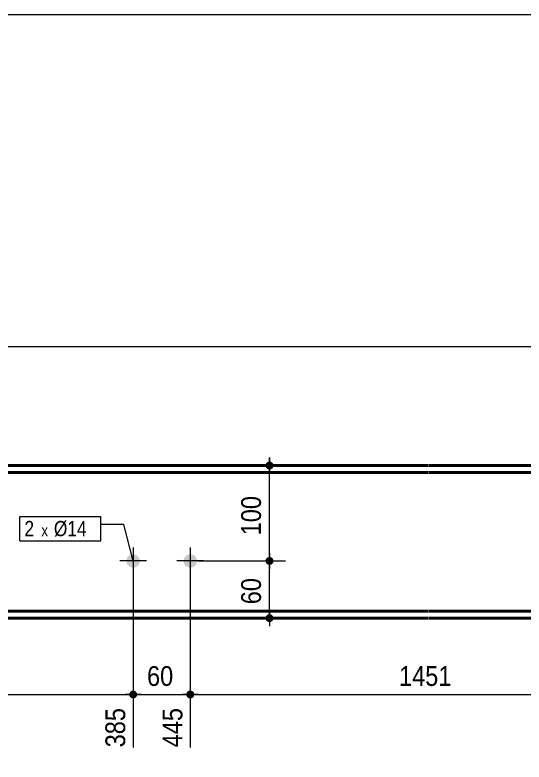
# Model space of a CAD drawing. Header units: millimetres. Extents: x 2 to 287, y 5 to 195.
# Drawn here: x 60.7 to 127.5, y 97.1 to 195 of the extents above; entities that cross this region are included whole.
import ezdxf

# ---------------------------------------------------------------- set-up
doc = ezdxf.new("R2010")
doc.units = ezdxf.units.MM
for name, color, linetype, lineweight in [('Boulon', 7, 'Continuous', 0), ('Cotation', 7, 'Continuous', 0), ('Désignation boulon', 3, 'Continuous', 0), ('Feuille dessin', 5, 'Continuous', 0), ('Piece', 2, 'Continuous', 0)]:
    doc.layers.add(name, color=color, linetype=linetype, lineweight=lineweight)
doc.styles.add('ARIAL', font='ARIAL.TTF')
doc.styles.add('COMIC_SANS_MS', font='COMIC.TTF')

# ---------------------------------------------------------------- blocks, each defined once
blk = doc.blocks.new('*A3')
at = {"layer": 'Boulon'}
for points in [[(76.278, 124.324), (76.321, 124.321), (76.364, 124.316), (76.406, 124.308), (76.448, 124.299), (76.489, 124.287), (76.53, 124.274), (76.57, 124.258), (76.609, 124.241), (76.648, 124.222), (76.685, 124.201), (76.721, 124.178), (76.756, 124.153), (76.79, 124.126), (76.823, 124.098), (76.854, 124.069), (76.884, 124.038), (76.912, 124.005), (76.938, 123.971), (76.963, 123.936), (76.986, 123.9), (77.007, 123.862), (77.026, 123.824), (77.044, 123.785), (77.059, 123.745), (77.073, 123.704), (77.084, 123.663), (77.093, 123.621), (77.101, 123.578), (77.106, 123.536), (77.109, 123.493), (77.11, 123.45), (77.109, 123.407), (77.106, 123.364), (77.101, 123.322), (77.093, 123.279), (77.084, 123.237), (77.073, 123.196), (77.059, 123.155), (77.044, 123.115), (77.026, 123.076), (77.007, 123.038), (76.986, 123), (76.963, 122.964), (76.938, 122.929), (76.912, 122.895), (76.884, 122.862), (76.854, 122.831), (76.823, 122.802), (76.79, 122.774), (76.756, 122.747), (76.721, 122.722), (76.685, 122.699), (76.648, 122.678), (76.609, 122.659), (76.57, 122.642), (76.53, 122.626), (76.489, 122.613), (76.448, 122.601), (76.406, 122.592), (76.364, 122.584), (76.321, 122.579), (76.278, 122.576), (76.235, 122.575), (76.192, 122.576), (76.149, 122.579), (76.107, 122.584), (76.065, 122.592), (76.023, 122.601), (75.981, 122.613), (75.94, 122.626), (75.9, 122.642), (75.861, 122.659), (75.823, 122.678), (75.785, 122.699), (75.749, 122.722), (75.714, 122.747), (75.68, 122.774), (75.648, 122.802), (75.617, 122.831), (75.587, 122.862), (75.559, 122.895), (75.532, 122.929), (75.508, 122.964), (75.485, 123), (75.464, 123.038), (75.444, 123.076), (75.427, 123.115), (75.411, 123.155), (75.398, 123.196), (75.386, 123.237), (75.377, 123.279), (75.37, 123.322), (75.364, 123.364), (75.361, 123.407), (75.36, 123.45), (75.361, 123.493), (75.364, 123.536), (75.37, 123.578), (75.377, 123.621), (75.386, 123.663), (75.398, 123.704), (75.411, 123.745), (75.427, 123.785), (75.444, 123.824), (75.464, 123.862), (75.485, 123.9), (75.508, 123.936), (75.532, 123.971), (75.559, 124.005), (75.587, 124.038), (75.617, 124.069), (75.648, 124.098), (75.68, 124.126), (75.714, 124.153), (75.749, 124.178), (75.785, 124.201), (75.823, 124.222), (75.861, 124.241), (75.9, 124.258), (75.94, 124.274), (75.981, 124.287), (76.023, 124.299), (76.065, 124.308), (76.107, 124.316), (76.149, 124.321), (76.192, 124.324), (76.235, 124.325)], [(83.778, 124.324), (83.821, 124.321), (83.864, 124.316), (83.906, 124.308), (83.948, 124.299), (83.989, 124.287), (84.03, 124.274), (84.07, 124.258), (84.109, 124.241), (84.148, 124.222), (84.185, 124.201), (84.221, 124.178), (84.256, 124.153), (84.29, 124.126), (84.323, 124.098), (84.354, 124.069), (84.384, 124.038), (84.412, 124.005), (84.438, 123.971), (84.463, 123.936), (84.486, 123.9), (84.507, 123.862), (84.526, 123.824), (84.544, 123.785), (84.559, 123.745), (84.573, 123.704), (84.584, 123.663), (84.593, 123.621), (84.601, 123.578), (84.606, 123.536), (84.609, 123.493), (84.61, 123.45), (84.609, 123.407), (84.606, 123.364), (84.601, 123.322), (84.593, 123.279), (84.584, 123.237), (84.573, 123.196), (84.559, 123.155), (84.544, 123.115), (84.526, 123.076), (84.507, 123.038), (84.486, 123), (84.463, 122.964), (84.438, 122.929), (84.412, 122.895), (84.384, 122.862), (84.354, 122.831), (84.323, 122.802), (84.29, 122.774), (84.256, 122.747), (84.221, 122.722), (84.185, 122.699), (84.148, 122.678), (84.109, 122.659), (84.07, 122.642), (84.03, 122.626), (83.989, 122.613), (83.948, 122.601), (83.906, 122.592), (83.864, 122.584), (83.821, 122.579), (83.778, 122.576), (83.735, 122.575), (83.692, 122.576), (83.649, 122.579), (83.607, 122.584), (83.565, 122.592), (83.523, 122.601), (83.481, 122.613), (83.44, 122.626), (83.4, 122.642), (83.361, 122.659), (83.323, 122.678), (83.285, 122.699), (83.249, 122.722), (83.214, 122.747), (83.18, 122.774), (83.148, 122.802), (83.117, 122.831), (83.087, 122.862), (83.059, 122.895), (83.032, 122.929), (83.008, 122.964), (82.985, 123), (82.964, 123.038), (82.944, 123.076), (82.927, 123.115), (82.911, 123.155), (82.898, 123.196), (82.886, 123.237), (82.877, 123.279), (82.87, 123.322), (82.864, 123.364), (82.861, 123.407), (82.86, 123.45), (82.861, 123.493), (82.864, 123.536), (82.87, 123.578), (82.877, 123.621), (82.886, 123.663), (82.898, 123.704), (82.911, 123.745), (82.927, 123.785), (82.944, 123.824), (82.964, 123.862), (82.985, 123.9), (83.008, 123.936), (83.032, 123.971), (83.059, 124.005), (83.087, 124.038), (83.117, 124.069), (83.148, 124.098), (83.18, 124.126), (83.214, 124.153), (83.249, 124.178), (83.285, 124.201), (83.323, 124.222), (83.361, 124.241), (83.4, 124.258), (83.44, 124.274), (83.481, 124.287), (83.523, 124.299), (83.565, 124.308), (83.607, 124.316), (83.649, 124.321), (83.692, 124.324), (83.735, 124.325)]]:
    blk.add_hatch(color=256, dxfattribs=at).paths.add_polyline_path(points, flags=17)
at = {"layer": 'Boulon', "linetype": 'Continuous', "lineweight": 0}
for p, q in [((76.235, 125.2), (76.235, 121.7)), ((83.735, 125.2), (83.735, 121.7)), ((77.985, 123.45), (74.485, 123.45)), ((85.485, 123.45), (81.985, 123.45))]:
    blk.add_line(p, q, dxfattribs=at)
blk = doc.blocks.new('*A6')
at = {"layer": 'Piece', "color": 2, "linetype": 'Continuous', "lineweight": 40}
for p, q in [((114.922748, 135.949999), (28.126243, 135.949999)), ((184.897748, 135.949999), (115.022748, 135.949999)), ((28.126243, 135.024999), (114.922748, 135.024999)), ((115.022748, 135.024999), (184.897748, 135.024999)), ((114.922748, 116.874999), (28.126243, 116.874999)), ((184.897748, 116.874999), (115.022748, 116.874999)), ((28.126243, 115.949999), (114.922748, 115.949999)), ((115.022748, 115.949999), (184.897748, 115.949999))]:
    blk.add_line(p, q, dxfattribs=at)
blk = doc.blocks.new('*A7')
at = {"layer": 'Feuille dessin', "linetype": 'Continuous', "lineweight": 0}
blk.add_line((282, 195), (5, 195), dxfattribs=at)
blk = doc.blocks.new('*A13')
at = {"layer": 'Cotation', "linetype": 'Continuous', "lineweight": 0}
blk.add_line((34.376, 151.544), (242.421, 151.544), dxfattribs=at)
blk = doc.blocks.new('*A15')
at = {"layer": 'Cotation'}
for points in [[(94.101, 122.931), (94.075, 122.933), (94.05, 122.936), (94.025, 122.94), (94, 122.946), (93.975, 122.952), (93.951, 122.96), (93.927, 122.97), (93.904, 122.98), (93.881, 122.991), (93.859, 123.004), (93.837, 123.018), (93.816, 123.032), (93.796, 123.048), (93.777, 123.065), (93.759, 123.082), (93.741, 123.101), (93.724, 123.12), (93.709, 123.14), (93.694, 123.161), (93.68, 123.183), (93.668, 123.205), (93.656, 123.228), (93.646, 123.251), (93.637, 123.275), (93.629, 123.299), (93.622, 123.324), (93.616, 123.349), (93.612, 123.374), (93.609, 123.399), (93.607, 123.424), (93.606, 123.45), (93.607, 123.476), (93.609, 123.501), (93.612, 123.526), (93.616, 123.551), (93.622, 123.576), (93.629, 123.601), (93.637, 123.625), (93.646, 123.649), (93.656, 123.672), (93.668, 123.695), (93.68, 123.717), (93.694, 123.739), (93.709, 123.76), (93.724, 123.78), (93.741, 123.799), (93.759, 123.818), (93.777, 123.835), (93.796, 123.852), (93.816, 123.868), (93.837, 123.882), (93.859, 123.896), (93.881, 123.909), (93.904, 123.92), (93.927, 123.93), (93.951, 123.94), (93.975, 123.948), (94, 123.954), (94.025, 123.96), (94.05, 123.964), (94.075, 123.967), (94.101, 123.969), (94.126, 123.97), (94.152, 123.969), (94.177, 123.967), (94.203, 123.964), (94.228, 123.96), (94.253, 123.954), (94.277, 123.948), (94.301, 123.94), (94.325, 123.93), (94.349, 123.92), (94.371, 123.909), (94.394, 123.896), (94.415, 123.882), (94.436, 123.868), (94.456, 123.852), (94.475, 123.835), (94.494, 123.818), (94.512, 123.799), (94.528, 123.78), (94.544, 123.76), (94.559, 123.739), (94.572, 123.717), (94.585, 123.695), (94.596, 123.672), (94.607, 123.649), (94.616, 123.625), (94.624, 123.601), (94.631, 123.576), (94.636, 123.551), (94.641, 123.526), (94.644, 123.501), (94.646, 123.476), (94.646, 123.45), (94.646, 123.424), (94.644, 123.399), (94.641, 123.374), (94.636, 123.349), (94.631, 123.324), (94.624, 123.299), (94.616, 123.275), (94.607, 123.251), (94.596, 123.228), (94.585, 123.205), (94.572, 123.183), (94.559, 123.161), (94.544, 123.14), (94.528, 123.12), (94.512, 123.101), (94.494, 123.082), (94.475, 123.065), (94.456, 123.048), (94.436, 123.032), (94.415, 123.018), (94.394, 123.004), (94.371, 122.991), (94.349, 122.98), (94.325, 122.97), (94.301, 122.96), (94.277, 122.952), (94.253, 122.946), (94.228, 122.94), (94.203, 122.936), (94.177, 122.933), (94.152, 122.931), (94.126, 122.93)], [(94.101, 115.431), (94.075, 115.433), (94.05, 115.436), (94.025, 115.44), (94, 115.446), (93.975, 115.452), (93.951, 115.46), (93.927, 115.47), (93.904, 115.48), (93.881, 115.491), (93.859, 115.504), (93.837, 115.518), (93.816, 115.532), (93.796, 115.548), (93.777, 115.565), (93.759, 115.582), (93.741, 115.601), (93.724, 115.62), (93.709, 115.64), (93.694, 115.661), (93.68, 115.683), (93.668, 115.705), (93.656, 115.728), (93.646, 115.751), (93.637, 115.775), (93.629, 115.799), (93.622, 115.824), (93.616, 115.849), (93.612, 115.874), (93.609, 115.899), (93.607, 115.924), (93.606, 115.95), (93.607, 115.976), (93.609, 116.001), (93.612, 116.026), (93.616, 116.051), (93.622, 116.076), (93.629, 116.101), (93.637, 116.125), (93.646, 116.149), (93.656, 116.172), (93.668, 116.195), (93.68, 116.217), (93.694, 116.239), (93.709, 116.26), (93.724, 116.28), (93.741, 116.299), (93.759, 116.318), (93.777, 116.335), (93.796, 116.352), (93.816, 116.368), (93.837, 116.382), (93.859, 116.396), (93.881, 116.409), (93.904, 116.42), (93.927, 116.43), (93.951, 116.44), (93.975, 116.448), (94, 116.454), (94.025, 116.46), (94.05, 116.464), (94.075, 116.467), (94.101, 116.469), (94.126, 116.47), (94.152, 116.469), (94.177, 116.467), (94.203, 116.464), (94.228, 116.46), (94.253, 116.454), (94.277, 116.448), (94.301, 116.44), (94.325, 116.43), (94.349, 116.42), (94.371, 116.409), (94.394, 116.396), (94.415, 116.382), (94.436, 116.368), (94.456, 116.352), (94.475, 116.335), (94.494, 116.318), (94.512, 116.299), (94.528, 116.28), (94.544, 116.26), (94.559, 116.239), (94.572, 116.217), (94.585, 116.195), (94.596, 116.172), (94.607, 116.149), (94.616, 116.125), (94.624, 116.101), (94.631, 116.076), (94.636, 116.051), (94.641, 116.026), (94.644, 116.001), (94.646, 115.976), (94.646, 115.95), (94.646, 115.924), (94.644, 115.899), (94.641, 115.874), (94.636, 115.849), (94.631, 115.824), (94.624, 115.799), (94.616, 115.775), (94.607, 115.751), (94.596, 115.728), (94.585, 115.705), (94.572, 115.683), (94.559, 115.661), (94.544, 115.64), (94.528, 115.62), (94.512, 115.601), (94.494, 115.582), (94.475, 115.565), (94.456, 115.548), (94.436, 115.532), (94.415, 115.518), (94.394, 115.504), (94.371, 115.491), (94.349, 115.48), (94.325, 115.47), (94.301, 115.46), (94.277, 115.452), (94.253, 115.446), (94.228, 115.44), (94.203, 115.436), (94.177, 115.433), (94.152, 115.431), (94.126, 115.43)]]:
    blk.add_hatch(color=256, dxfattribs=at).paths.add_polyline_path(points, flags=17)
at = {"layer": 'Cotation', "linetype": 'Continuous', "lineweight": 0}
for p, q in [((94.126, 124.49), (94.126, 122.41)), ((94.126, 123.45), (94.126, 124.49)), ((84.735, 123.45), (96.206, 123.45)), ((93.086, 123.45), (95.166, 123.45)), ((94.126, 115.95), (94.126, 123.45)), ((94.126, 116.99), (94.126, 114.91)), ((84.735, 115.95), (96.206, 115.95)), ((93.086, 115.95), (95.166, 115.95)), ((94.126, 115.95), (94.126, 114.91))]:
    blk.add_line(p, q, dxfattribs=at)
at = {"layer": 'Cotation'}
for p in [(94.126, 123.45), (94.126, 115.95)]:
    blk.add_point(p, dxfattribs=at)
at = {"layer": 'Cotation', "style": 'ARIAL', "width": 0.85}
blk.add_text('60', height=2.6, rotation=90.00021, dxfattribs=at).set_placement((93.006, 117.772))
blk = doc.blocks.new('*A16')
at = {"layer": 'Cotation'}
for points in [[(94.101, 135.431), (94.075, 135.433), (94.05, 135.436), (94.025, 135.44), (94, 135.446), (93.975, 135.452), (93.951, 135.46), (93.927, 135.47), (93.904, 135.48), (93.881, 135.491), (93.859, 135.504), (93.837, 135.518), (93.816, 135.532), (93.796, 135.548), (93.777, 135.565), (93.759, 135.582), (93.741, 135.601), (93.724, 135.62), (93.709, 135.64), (93.694, 135.661), (93.68, 135.683), (93.668, 135.705), (93.656, 135.728), (93.646, 135.751), (93.637, 135.775), (93.629, 135.799), (93.622, 135.824), (93.616, 135.849), (93.612, 135.874), (93.609, 135.899), (93.607, 135.924), (93.606, 135.95), (93.607, 135.976), (93.609, 136.001), (93.612, 136.026), (93.616, 136.051), (93.622, 136.076), (93.629, 136.101), (93.637, 136.125), (93.646, 136.149), (93.656, 136.172), (93.668, 136.195), (93.68, 136.217), (93.694, 136.239), (93.709, 136.26), (93.724, 136.28), (93.741, 136.299), (93.759, 136.318), (93.777, 136.335), (93.796, 136.352), (93.816, 136.368), (93.837, 136.382), (93.859, 136.396), (93.881, 136.409), (93.904, 136.42), (93.927, 136.43), (93.951, 136.44), (93.975, 136.448), (94, 136.454), (94.025, 136.46), (94.05, 136.464), (94.075, 136.467), (94.101, 136.469), (94.126, 136.47), (94.152, 136.469), (94.177, 136.467), (94.203, 136.464), (94.228, 136.46), (94.253, 136.454), (94.277, 136.448), (94.301, 136.44), (94.325, 136.43), (94.349, 136.42), (94.371, 136.409), (94.394, 136.396), (94.415, 136.382), (94.436, 136.368), (94.456, 136.352), (94.475, 136.335), (94.494, 136.318), (94.512, 136.299), (94.528, 136.28), (94.544, 136.26), (94.559, 136.239), (94.572, 136.217), (94.585, 136.195), (94.596, 136.172), (94.607, 136.149), (94.616, 136.125), (94.624, 136.101), (94.631, 136.076), (94.636, 136.051), (94.641, 136.026), (94.644, 136.001), (94.646, 135.976), (94.646, 135.95), (94.646, 135.924), (94.644, 135.899), (94.641, 135.874), (94.636, 135.849), (94.631, 135.824), (94.624, 135.799), (94.616, 135.775), (94.607, 135.751), (94.596, 135.728), (94.585, 135.705), (94.572, 135.683), (94.559, 135.661), (94.544, 135.64), (94.528, 135.62), (94.512, 135.601), (94.494, 135.582), (94.475, 135.565), (94.456, 135.548), (94.436, 135.532), (94.415, 135.518), (94.394, 135.504), (94.371, 135.491), (94.349, 135.48), (94.325, 135.47), (94.301, 135.46), (94.277, 135.452), (94.253, 135.446), (94.228, 135.44), (94.203, 135.436), (94.177, 135.433), (94.152, 135.431), (94.126, 135.43)], [(94.101, 122.931), (94.075, 122.933), (94.05, 122.936), (94.025, 122.94), (94, 122.946), (93.975, 122.952), (93.951, 122.96), (93.927, 122.97), (93.904, 122.98), (93.881, 122.991), (93.859, 123.004), (93.837, 123.018), (93.816, 123.032), (93.796, 123.048), (93.777, 123.065), (93.759, 123.082), (93.741, 123.101), (93.724, 123.12), (93.709, 123.14), (93.694, 123.161), (93.68, 123.183), (93.668, 123.205), (93.656, 123.228), (93.646, 123.251), (93.637, 123.275), (93.629, 123.299), (93.622, 123.324), (93.616, 123.349), (93.612, 123.374), (93.609, 123.399), (93.607, 123.424), (93.606, 123.45), (93.607, 123.476), (93.609, 123.501), (93.612, 123.526), (93.616, 123.551), (93.622, 123.576), (93.629, 123.601), (93.637, 123.625), (93.646, 123.649), (93.656, 123.672), (93.668, 123.695), (93.68, 123.717), (93.694, 123.739), (93.709, 123.76), (93.724, 123.78), (93.741, 123.799), (93.759, 123.818), (93.777, 123.835), (93.796, 123.852), (93.816, 123.868), (93.837, 123.882), (93.859, 123.896), (93.881, 123.909), (93.904, 123.92), (93.927, 123.93), (93.951, 123.94), (93.975, 123.948), (94, 123.954), (94.025, 123.96), (94.05, 123.964), (94.075, 123.967), (94.101, 123.969), (94.126, 123.97), (94.152, 123.969), (94.177, 123.967), (94.203, 123.964), (94.228, 123.96), (94.253, 123.954), (94.277, 123.948), (94.301, 123.94), (94.325, 123.93), (94.349, 123.92), (94.371, 123.909), (94.394, 123.896), (94.415, 123.882), (94.436, 123.868), (94.456, 123.852), (94.475, 123.835), (94.494, 123.818), (94.512, 123.799), (94.528, 123.78), (94.544, 123.76), (94.559, 123.739), (94.572, 123.717), (94.585, 123.695), (94.596, 123.672), (94.607, 123.649), (94.616, 123.625), (94.624, 123.601), (94.631, 123.576), (94.636, 123.551), (94.641, 123.526), (94.644, 123.501), (94.646, 123.476), (94.646, 123.45), (94.646, 123.424), (94.644, 123.399), (94.641, 123.374), (94.636, 123.349), (94.631, 123.324), (94.624, 123.299), (94.616, 123.275), (94.607, 123.251), (94.596, 123.228), (94.585, 123.205), (94.572, 123.183), (94.559, 123.161), (94.544, 123.14), (94.528, 123.12), (94.512, 123.101), (94.494, 123.082), (94.475, 123.065), (94.456, 123.048), (94.436, 123.032), (94.415, 123.018), (94.394, 123.004), (94.371, 122.991), (94.349, 122.98), (94.325, 122.97), (94.301, 122.96), (94.277, 122.952), (94.253, 122.946), (94.228, 122.94), (94.203, 122.936), (94.177, 122.933), (94.152, 122.931), (94.126, 122.93)]]:
    blk.add_hatch(color=256, dxfattribs=at).paths.add_polyline_path(points, flags=17)
at = {"layer": 'Cotation', "linetype": 'Continuous', "lineweight": 0}
for p, q in [((94.126, 136.99), (94.126, 134.91)), ((94.126, 135.95), (94.126, 136.99)), ((84.735, 135.95), (96.206, 135.95)), ((93.086, 135.95), (95.166, 135.95)), ((94.126, 123.45), (94.126, 135.95)), ((94.126, 124.49), (94.126, 122.41)), ((84.735, 123.45), (96.206, 123.45)), ((93.086, 123.45), (95.166, 123.45)), ((94.126, 123.45), (94.126, 122.41))]:
    blk.add_line(p, q, dxfattribs=at)
at = {"layer": 'Cotation'}
for p in [(94.126, 135.95), (94.126, 123.45)]:
    blk.add_point(p, dxfattribs=at)
at = {"layer": 'Cotation', "style": 'ARIAL', "width": 0.85}
blk.add_text('100', height=2.6, rotation=90.00021, dxfattribs=at).set_placement((93.006, 126.807))
blk = doc.blocks.new('*A29')
at = {"layer": 'Cotation'}
for points in [[(28.101, 105.431), (28.075, 105.433), (28.05, 105.436), (28.025, 105.44), (28, 105.446), (27.975, 105.452), (27.951, 105.46), (27.927, 105.47), (27.904, 105.48), (27.881, 105.491), (27.859, 105.504), (27.837, 105.518), (27.816, 105.532), (27.796, 105.548), (27.777, 105.565), (27.759, 105.582), (27.741, 105.601), (27.724, 105.62), (27.709, 105.64), (27.694, 105.661), (27.68, 105.683), (27.668, 105.705), (27.656, 105.728), (27.646, 105.751), (27.637, 105.775), (27.629, 105.799), (27.622, 105.824), (27.616, 105.849), (27.612, 105.874), (27.609, 105.899), (27.607, 105.924), (27.606, 105.95), (27.607, 105.976), (27.609, 106.001), (27.612, 106.026), (27.616, 106.051), (27.622, 106.076), (27.629, 106.101), (27.637, 106.125), (27.646, 106.149), (27.656, 106.172), (27.668, 106.195), (27.68, 106.217), (27.694, 106.239), (27.709, 106.26), (27.724, 106.28), (27.741, 106.299), (27.759, 106.318), (27.777, 106.335), (27.796, 106.352), (27.816, 106.368), (27.837, 106.382), (27.859, 106.396), (27.881, 106.409), (27.904, 106.42), (27.927, 106.43), (27.951, 106.44), (27.975, 106.448), (28, 106.454), (28.025, 106.46), (28.05, 106.464), (28.075, 106.467), (28.101, 106.469), (28.126, 106.47), (28.152, 106.469), (28.177, 106.467), (28.203, 106.464), (28.228, 106.46), (28.253, 106.454), (28.277, 106.448), (28.301, 106.44), (28.325, 106.43), (28.349, 106.42), (28.371, 106.409), (28.394, 106.396), (28.415, 106.382), (28.436, 106.368), (28.456, 106.352), (28.475, 106.335), (28.494, 106.318), (28.512, 106.299), (28.528, 106.28), (28.544, 106.26), (28.559, 106.239), (28.572, 106.217), (28.585, 106.195), (28.596, 106.172), (28.607, 106.149), (28.616, 106.125), (28.624, 106.101), (28.631, 106.076), (28.636, 106.051), (28.641, 106.026), (28.644, 106.001), (28.646, 105.976), (28.646, 105.95), (28.646, 105.924), (28.644, 105.899), (28.641, 105.874), (28.636, 105.849), (28.631, 105.824), (28.624, 105.799), (28.616, 105.775), (28.607, 105.751), (28.596, 105.728), (28.585, 105.705), (28.572, 105.683), (28.559, 105.661), (28.544, 105.64), (28.528, 105.62), (28.512, 105.601), (28.494, 105.582), (28.475, 105.565), (28.456, 105.548), (28.436, 105.532), (28.415, 105.518), (28.394, 105.504), (28.371, 105.491), (28.349, 105.48), (28.325, 105.47), (28.301, 105.46), (28.277, 105.452), (28.253, 105.446), (28.228, 105.44), (28.203, 105.436), (28.177, 105.433), (28.152, 105.431), (28.126, 105.43)], [(76.21, 105.431), (76.184, 105.433), (76.159, 105.436), (76.134, 105.44), (76.109, 105.446), (76.084, 105.452), (76.06, 105.46), (76.036, 105.47), (76.013, 105.48), (75.99, 105.491), (75.968, 105.504), (75.946, 105.518), (75.925, 105.532), (75.905, 105.548), (75.886, 105.565), (75.868, 105.582), (75.85, 105.601), (75.833, 105.62), (75.818, 105.64), (75.803, 105.661), (75.789, 105.683), (75.777, 105.705), (75.765, 105.728), (75.755, 105.751), (75.746, 105.775), (75.738, 105.799), (75.731, 105.824), (75.725, 105.849), (75.721, 105.874), (75.718, 105.899), (75.716, 105.924), (75.715, 105.95), (75.716, 105.976), (75.718, 106.001), (75.721, 106.026), (75.725, 106.051), (75.731, 106.076), (75.738, 106.101), (75.746, 106.125), (75.755, 106.149), (75.765, 106.172), (75.777, 106.195), (75.789, 106.217), (75.803, 106.239), (75.818, 106.26), (75.833, 106.28), (75.85, 106.299), (75.868, 106.318), (75.886, 106.335), (75.905, 106.352), (75.925, 106.368), (75.946, 106.382), (75.968, 106.396), (75.99, 106.409), (76.013, 106.42), (76.036, 106.43), (76.06, 106.44), (76.084, 106.448), (76.109, 106.454), (76.134, 106.46), (76.159, 106.464), (76.184, 106.467), (76.21, 106.469), (76.235, 106.47), (76.261, 106.469), (76.286, 106.467), (76.312, 106.464), (76.337, 106.46), (76.362, 106.454), (76.386, 106.448), (76.41, 106.44), (76.434, 106.43), (76.458, 106.42), (76.48, 106.409), (76.503, 106.396), (76.524, 106.382), (76.545, 106.368), (76.565, 106.352), (76.584, 106.335), (76.603, 106.318), (76.621, 106.299), (76.637, 106.28), (76.653, 106.26), (76.668, 106.239), (76.681, 106.217), (76.694, 106.195), (76.705, 106.172), (76.716, 106.149), (76.725, 106.125), (76.733, 106.101), (76.74, 106.076), (76.745, 106.051), (76.75, 106.026), (76.753, 106.001), (76.755, 105.976), (76.755, 105.95), (76.755, 105.924), (76.753, 105.899), (76.75, 105.874), (76.745, 105.849), (76.74, 105.824), (76.733, 105.799), (76.725, 105.775), (76.716, 105.751), (76.705, 105.728), (76.694, 105.705), (76.681, 105.683), (76.668, 105.661), (76.653, 105.64), (76.637, 105.62), (76.621, 105.601), (76.603, 105.582), (76.584, 105.565), (76.565, 105.548), (76.545, 105.532), (76.524, 105.518), (76.503, 105.504), (76.48, 105.491), (76.458, 105.48), (76.434, 105.47), (76.41, 105.46), (76.386, 105.452), (76.362, 105.446), (76.337, 105.44), (76.312, 105.436), (76.286, 105.433), (76.261, 105.431), (76.235, 105.43)]]:
    blk.add_hatch(color=256, dxfattribs=at).paths.add_polyline_path(points, flags=17)
at = {"layer": 'Cotation', "linetype": 'Continuous', "lineweight": 0}
for p, q in [((76.235, 122.45), (76.235, 99.025)), ((28.126, 114.95), (28.126, 102.882)), ((28.126, 106.99), (28.126, 104.91)), ((76.235, 106.99), (76.235, 104.91)), ((29.166, 105.95), (27.086, 105.95)), ((28.126, 105.95), (27.086, 105.95)), ((28.126, 105.95), (76.235, 105.95)), ((77.275, 105.95), (75.195, 105.95)), ((76.235, 105.95), (77.275, 105.95))]:
    blk.add_line(p, q, dxfattribs=at)
at = {"layer": 'Cotation'}
for p in [(28.126, 105.95), (76.235, 105.95)]:
    blk.add_point(p, dxfattribs=at)
at = {"layer": 'Cotation', "style": 'ARIAL', "width": 0.85}
blk.add_text('385', height=2.6, dxfattribs=at).set_placement((49.288, 107.07))
for s, p in [('0', (27.086, 102.882)), ('385', (75.195, 99.025))]:
    blk.add_text(s, height=2.6, rotation=90.00021, dxfattribs=at).set_placement(p)
blk = doc.blocks.new('*A30')
at = {"layer": 'Cotation'}
for points in [[(76.21, 105.431), (76.184, 105.433), (76.159, 105.436), (76.134, 105.44), (76.109, 105.446), (76.084, 105.452), (76.06, 105.46), (76.036, 105.47), (76.013, 105.48), (75.99, 105.491), (75.968, 105.504), (75.946, 105.518), (75.925, 105.532), (75.905, 105.548), (75.886, 105.565), (75.868, 105.582), (75.85, 105.601), (75.833, 105.62), (75.818, 105.64), (75.803, 105.661), (75.789, 105.683), (75.777, 105.705), (75.765, 105.728), (75.755, 105.751), (75.746, 105.775), (75.738, 105.799), (75.731, 105.824), (75.725, 105.849), (75.721, 105.874), (75.718, 105.899), (75.716, 105.924), (75.715, 105.95), (75.716, 105.976), (75.718, 106.001), (75.721, 106.026), (75.725, 106.051), (75.731, 106.076), (75.738, 106.101), (75.746, 106.125), (75.755, 106.149), (75.765, 106.172), (75.777, 106.195), (75.789, 106.217), (75.803, 106.239), (75.818, 106.26), (75.833, 106.28), (75.85, 106.299), (75.868, 106.318), (75.886, 106.335), (75.905, 106.352), (75.925, 106.368), (75.946, 106.382), (75.968, 106.396), (75.99, 106.409), (76.013, 106.42), (76.036, 106.43), (76.06, 106.44), (76.084, 106.448), (76.109, 106.454), (76.134, 106.46), (76.159, 106.464), (76.184, 106.467), (76.21, 106.469), (76.235, 106.47), (76.261, 106.469), (76.286, 106.467), (76.312, 106.464), (76.337, 106.46), (76.362, 106.454), (76.386, 106.448), (76.41, 106.44), (76.434, 106.43), (76.458, 106.42), (76.48, 106.409), (76.503, 106.396), (76.524, 106.382), (76.545, 106.368), (76.565, 106.352), (76.584, 106.335), (76.603, 106.318), (76.621, 106.299), (76.637, 106.28), (76.653, 106.26), (76.668, 106.239), (76.681, 106.217), (76.694, 106.195), (76.705, 106.172), (76.716, 106.149), (76.725, 106.125), (76.733, 106.101), (76.74, 106.076), (76.745, 106.051), (76.75, 106.026), (76.753, 106.001), (76.755, 105.976), (76.755, 105.95), (76.755, 105.924), (76.753, 105.899), (76.75, 105.874), (76.745, 105.849), (76.74, 105.824), (76.733, 105.799), (76.725, 105.775), (76.716, 105.751), (76.705, 105.728), (76.694, 105.705), (76.681, 105.683), (76.668, 105.661), (76.653, 105.64), (76.637, 105.62), (76.621, 105.601), (76.603, 105.582), (76.584, 105.565), (76.565, 105.548), (76.545, 105.532), (76.524, 105.518), (76.503, 105.504), (76.48, 105.491), (76.458, 105.48), (76.434, 105.47), (76.41, 105.46), (76.386, 105.452), (76.362, 105.446), (76.337, 105.44), (76.312, 105.436), (76.286, 105.433), (76.261, 105.431), (76.235, 105.43)], [(83.71, 105.431), (83.684, 105.433), (83.659, 105.436), (83.634, 105.44), (83.609, 105.446), (83.584, 105.452), (83.56, 105.46), (83.536, 105.47), (83.513, 105.48), (83.49, 105.491), (83.468, 105.504), (83.446, 105.518), (83.425, 105.532), (83.405, 105.548), (83.386, 105.565), (83.368, 105.582), (83.35, 105.601), (83.333, 105.62), (83.318, 105.64), (83.303, 105.661), (83.289, 105.683), (83.277, 105.705), (83.265, 105.728), (83.255, 105.751), (83.246, 105.775), (83.238, 105.799), (83.231, 105.824), (83.225, 105.849), (83.221, 105.874), (83.218, 105.899), (83.216, 105.924), (83.215, 105.95), (83.216, 105.976), (83.218, 106.001), (83.221, 106.026), (83.225, 106.051), (83.231, 106.076), (83.238, 106.101), (83.246, 106.125), (83.255, 106.149), (83.265, 106.172), (83.277, 106.195), (83.289, 106.217), (83.303, 106.239), (83.318, 106.26), (83.333, 106.28), (83.35, 106.299), (83.368, 106.318), (83.386, 106.335), (83.405, 106.352), (83.425, 106.368), (83.446, 106.382), (83.468, 106.396), (83.49, 106.409), (83.513, 106.42), (83.536, 106.43), (83.56, 106.44), (83.584, 106.448), (83.609, 106.454), (83.634, 106.46), (83.659, 106.464), (83.684, 106.467), (83.71, 106.469), (83.735, 106.47), (83.761, 106.469), (83.786, 106.467), (83.812, 106.464), (83.837, 106.46), (83.862, 106.454), (83.886, 106.448), (83.91, 106.44), (83.934, 106.43), (83.958, 106.42), (83.98, 106.409), (84.003, 106.396), (84.024, 106.382), (84.045, 106.368), (84.065, 106.352), (84.084, 106.335), (84.103, 106.318), (84.121, 106.299), (84.137, 106.28), (84.153, 106.26), (84.168, 106.239), (84.181, 106.217), (84.194, 106.195), (84.205, 106.172), (84.216, 106.149), (84.225, 106.125), (84.233, 106.101), (84.24, 106.076), (84.245, 106.051), (84.25, 106.026), (84.253, 106.001), (84.255, 105.976), (84.255, 105.95), (84.255, 105.924), (84.253, 105.899), (84.25, 105.874), (84.245, 105.849), (84.24, 105.824), (84.233, 105.799), (84.225, 105.775), (84.216, 105.751), (84.205, 105.728), (84.194, 105.705), (84.181, 105.683), (84.168, 105.661), (84.153, 105.64), (84.137, 105.62), (84.121, 105.601), (84.103, 105.582), (84.084, 105.565), (84.065, 105.548), (84.045, 105.532), (84.024, 105.518), (84.003, 105.504), (83.98, 105.491), (83.958, 105.48), (83.934, 105.47), (83.91, 105.46), (83.886, 105.452), (83.862, 105.446), (83.837, 105.44), (83.812, 105.436), (83.786, 105.433), (83.761, 105.431), (83.735, 105.43)]]:
    blk.add_hatch(color=256, dxfattribs=at).paths.add_polyline_path(points, flags=17)
at = {"layer": 'Cotation', "linetype": 'Continuous', "lineweight": 0}
for p, q in [((76.235, 122.45), (76.235, 99.025)), ((83.735, 122.45), (83.735, 99.025)), ((76.235, 106.99), (76.235, 104.91)), ((83.735, 106.99), (83.735, 104.91)), ((77.275, 105.95), (75.195, 105.95)), ((76.235, 105.95), (75.195, 105.95)), ((76.235, 105.95), (83.735, 105.95)), ((84.775, 105.95), (82.695, 105.95)), ((83.735, 105.95), (84.775, 105.95))]:
    blk.add_line(p, q, dxfattribs=at)
at = {"layer": 'Cotation'}
for p in [(76.235, 105.95), (83.735, 105.95)]:
    blk.add_point(p, dxfattribs=at)
at = {"layer": 'Cotation', "style": 'ARIAL', "width": 0.85}
blk.add_text('60', height=2.6, dxfattribs=at).set_placement((78.057, 107.07))
blk.add_text('445', height=2.6, rotation=90.00021, dxfattribs=at).set_placement((82.695, 99.025))
blk = doc.blocks.new('*A31')
at = {"layer": 'Cotation'}
for points in [[(83.71, 105.431), (83.684, 105.433), (83.659, 105.436), (83.634, 105.44), (83.609, 105.446), (83.584, 105.452), (83.56, 105.46), (83.536, 105.47), (83.513, 105.48), (83.49, 105.491), (83.468, 105.504), (83.446, 105.518), (83.425, 105.532), (83.405, 105.548), (83.386, 105.565), (83.368, 105.582), (83.35, 105.601), (83.333, 105.62), (83.318, 105.64), (83.303, 105.661), (83.289, 105.683), (83.277, 105.705), (83.265, 105.728), (83.255, 105.751), (83.246, 105.775), (83.238, 105.799), (83.231, 105.824), (83.225, 105.849), (83.221, 105.874), (83.218, 105.899), (83.216, 105.924), (83.215, 105.95), (83.216, 105.976), (83.218, 106.001), (83.221, 106.026), (83.225, 106.051), (83.231, 106.076), (83.238, 106.101), (83.246, 106.125), (83.255, 106.149), (83.265, 106.172), (83.277, 106.195), (83.289, 106.217), (83.303, 106.239), (83.318, 106.26), (83.333, 106.28), (83.35, 106.299), (83.368, 106.318), (83.386, 106.335), (83.405, 106.352), (83.425, 106.368), (83.446, 106.382), (83.468, 106.396), (83.49, 106.409), (83.513, 106.42), (83.536, 106.43), (83.56, 106.44), (83.584, 106.448), (83.609, 106.454), (83.634, 106.46), (83.659, 106.464), (83.684, 106.467), (83.71, 106.469), (83.735, 106.47), (83.761, 106.469), (83.786, 106.467), (83.812, 106.464), (83.837, 106.46), (83.862, 106.454), (83.886, 106.448), (83.91, 106.44), (83.934, 106.43), (83.958, 106.42), (83.98, 106.409), (84.003, 106.396), (84.024, 106.382), (84.045, 106.368), (84.065, 106.352), (84.084, 106.335), (84.103, 106.318), (84.121, 106.299), (84.137, 106.28), (84.153, 106.26), (84.168, 106.239), (84.181, 106.217), (84.194, 106.195), (84.205, 106.172), (84.216, 106.149), (84.225, 106.125), (84.233, 106.101), (84.24, 106.076), (84.245, 106.051), (84.25, 106.026), (84.253, 106.001), (84.255, 105.976), (84.255, 105.95), (84.255, 105.924), (84.253, 105.899), (84.25, 105.874), (84.245, 105.849), (84.24, 105.824), (84.233, 105.799), (84.225, 105.775), (84.216, 105.751), (84.205, 105.728), (84.194, 105.705), (84.181, 105.683), (84.168, 105.661), (84.153, 105.64), (84.137, 105.62), (84.121, 105.601), (84.103, 105.582), (84.084, 105.565), (84.065, 105.548), (84.045, 105.532), (84.024, 105.518), (84.003, 105.504), (83.98, 105.491), (83.958, 105.48), (83.934, 105.47), (83.91, 105.46), (83.886, 105.452), (83.862, 105.446), (83.837, 105.44), (83.812, 105.436), (83.786, 105.433), (83.761, 105.431), (83.735, 105.43)], [(146.185, 105.431), (146.159, 105.433), (146.134, 105.436), (146.109, 105.44), (146.084, 105.446), (146.059, 105.452), (146.035, 105.46), (146.011, 105.47), (145.988, 105.48), (145.965, 105.491), (145.943, 105.504), (145.921, 105.518), (145.9, 105.532), (145.88, 105.548), (145.861, 105.565), (145.843, 105.582), (145.825, 105.601), (145.808, 105.62), (145.793, 105.64), (145.778, 105.661), (145.764, 105.683), (145.752, 105.705), (145.74, 105.728), (145.73, 105.751), (145.721, 105.775), (145.713, 105.799), (145.706, 105.824), (145.7, 105.849), (145.696, 105.874), (145.693, 105.899), (145.691, 105.924), (145.69, 105.95), (145.691, 105.976), (145.693, 106.001), (145.696, 106.026), (145.7, 106.051), (145.706, 106.076), (145.713, 106.101), (145.721, 106.125), (145.73, 106.149), (145.74, 106.172), (145.752, 106.195), (145.764, 106.217), (145.778, 106.239), (145.793, 106.26), (145.808, 106.28), (145.825, 106.299), (145.843, 106.318), (145.861, 106.335), (145.88, 106.352), (145.9, 106.368), (145.921, 106.382), (145.943, 106.396), (145.965, 106.409), (145.988, 106.42), (146.011, 106.43), (146.035, 106.44), (146.059, 106.448), (146.084, 106.454), (146.109, 106.46), (146.134, 106.464), (146.159, 106.467), (146.185, 106.469), (146.21, 106.47), (146.236, 106.469), (146.261, 106.467), (146.287, 106.464), (146.312, 106.46), (146.337, 106.454), (146.361, 106.448), (146.385, 106.44), (146.409, 106.43), (146.433, 106.42), (146.455, 106.409), (146.478, 106.396), (146.499, 106.382), (146.52, 106.368), (146.54, 106.352), (146.559, 106.335), (146.578, 106.318), (146.596, 106.299), (146.612, 106.28), (146.628, 106.26), (146.643, 106.239), (146.656, 106.217), (146.669, 106.195), (146.68, 106.172), (146.691, 106.149), (146.7, 106.125), (146.708, 106.101), (146.715, 106.076), (146.72, 106.051), (146.725, 106.026), (146.728, 106.001), (146.73, 105.976), (146.73, 105.95), (146.73, 105.924), (146.728, 105.899), (146.725, 105.874), (146.72, 105.849), (146.715, 105.824), (146.708, 105.799), (146.7, 105.775), (146.691, 105.751), (146.68, 105.728), (146.669, 105.705), (146.656, 105.683), (146.643, 105.661), (146.628, 105.64), (146.612, 105.62), (146.596, 105.601), (146.578, 105.582), (146.559, 105.565), (146.54, 105.548), (146.52, 105.532), (146.499, 105.518), (146.478, 105.504), (146.455, 105.491), (146.433, 105.48), (146.409, 105.47), (146.385, 105.46), (146.361, 105.452), (146.337, 105.446), (146.312, 105.44), (146.287, 105.436), (146.261, 105.433), (146.236, 105.431), (146.21, 105.43)]]:
    blk.add_hatch(color=256, dxfattribs=at).paths.add_polyline_path(points, flags=17)
at = {"layer": 'Cotation', "linetype": 'Continuous', "lineweight": 0}
for p, q in [((83.735, 122.45), (83.735, 99.025)), ((146.21, 122.45), (146.21, 97.096)), ((83.735, 106.99), (83.735, 104.91)), ((146.21, 106.99), (146.21, 104.91)), ((84.775, 105.95), (82.695, 105.95)), ((83.735, 105.95), (82.695, 105.95)), ((83.735, 105.95), (146.21, 105.95)), ((147.25, 105.95), (145.17, 105.95)), ((146.21, 105.95), (147.25, 105.95))]:
    blk.add_line(p, q, dxfattribs=at)
at = {"layer": 'Cotation'}
for p in [(83.735, 105.95), (146.21, 105.95)]:
    blk.add_point(p, dxfattribs=at)
at = {"layer": 'Cotation', "style": 'ARIAL', "width": 0.85}
blk.add_text('1451', height=2.6, dxfattribs=at).set_placement((111.116, 107.07))
blk.add_text('1896', height=2.6, rotation=90.00021, dxfattribs=at).set_placement((145.17, 97.096))
blk = doc.blocks.new('*A38')
at = {"layer": 'Désignation boulon', "linetype": 'Continuous', "lineweight": 0}
for p, q in [((61.377023, 129.292599), (71.992648, 129.292599)), ((61.377023, 126.092599), (61.377023, 129.292599)), ((71.992648, 126.092599), (71.992648, 129.292599)), ((74.992648, 128.225932), (71.992648, 128.225932)), ((76.235248, 123.449999), (74.992648, 128.225932)), ((61.377023, 126.092599), (71.992648, 126.092599))]:
    blk.add_line(p, q, dxfattribs=at)
at = {"layer": 'Désignation boulon', "style": 'COMIC_SANS_MS', "width": 0.85}
for s, height, p in [('2', 2, (61.977023, 126.692599)), ('Ø14', 2, (65.835616, 126.692599)), ('x', 1.5, (64.204952, 126.692599))]:
    blk.add_text(s, height=height, dxfattribs=at).set_placement(p)

msp = doc.modelspace()

# ---------------------------------------------------------------- block references
at = {"lineweight": 0}
for name in ['*A7', '*A13', '*A16', '*A6', '*A38', '*A3', '*A15', '*A29', '*A30', '*A31']:
    msp.add_blockref(name, (0, 0), dxfattribs=at)

doc.saveas('drawing.dxf')
